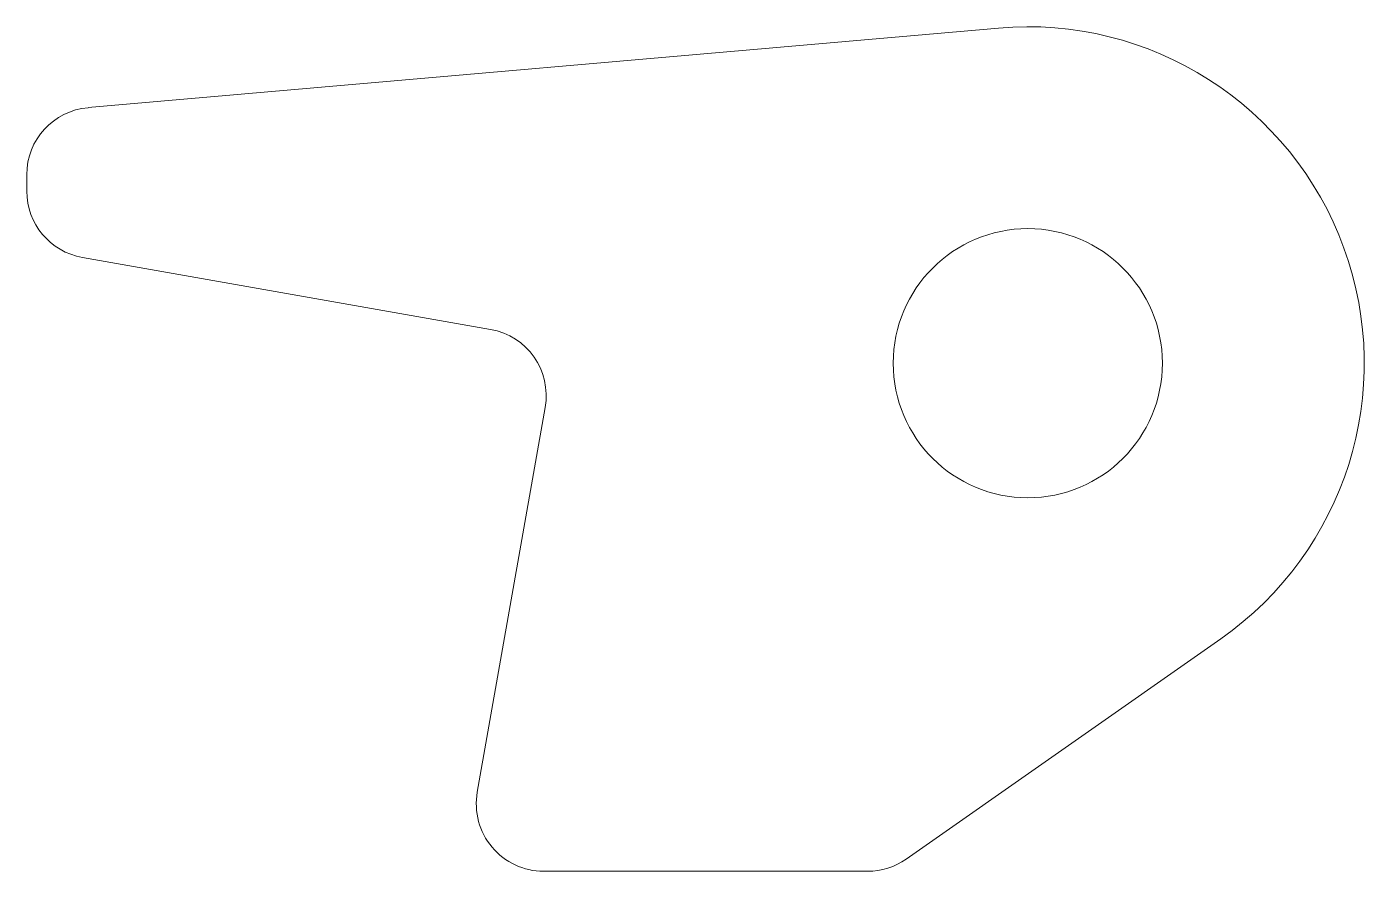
# Model space of a CAD drawing. Header units: inches. Extents: x -5 to -0.03, y -2.19 to 0.95.
import ezdxf

# ---------------------------------------------------------------- set-up
doc = ezdxf.new("R2010")
doc.units = ezdxf.units.IN
doc.header["$MEASUREMENT"] = 0

msp = doc.modelspace()

# ---------------------------------------------------------------- linework, layer by layer
at = {"color": 7, "linetype": 'Continuous', "lineweight": 15}
for p, q in [((-4.7718, 0.6494), (-1.3893, 0.9452)), ((-5, 0.4003), (-5, 0.3392)), ((-3.2766, -0.1745), (-4.7934, 0.093)), ((-3.3259, -1.8941), (-3.0738, -0.4641)), ((-0.5634, -1.3239), (-1.7321, -2.1423)), ((-1.8755, -2.1875), (-3.0797, -2.1875))]:
    msp.add_line(p, q, dxfattribs=at)
msp.add_circle((-1.2804, -0.3), 0.5, dxfattribs=at)
for centre, radius, start, end in [((-1.2804, -0.3), 1.25, 305, 94.999), ((-4.75, 0.4003), 0.25, 94.999, 180), ((-4.75, 0.3392), 0.25, 180, 260), ((-3.32, -0.4207), 0.25, 350, 80), ((-3.0797, -1.9375), 0.25, 170, 270), ((-1.8755, -1.9375), 0.25, 270, 305)]:
    msp.add_arc(centre, radius, start, end, dxfattribs=at)

doc.saveas('drawing.dxf')
